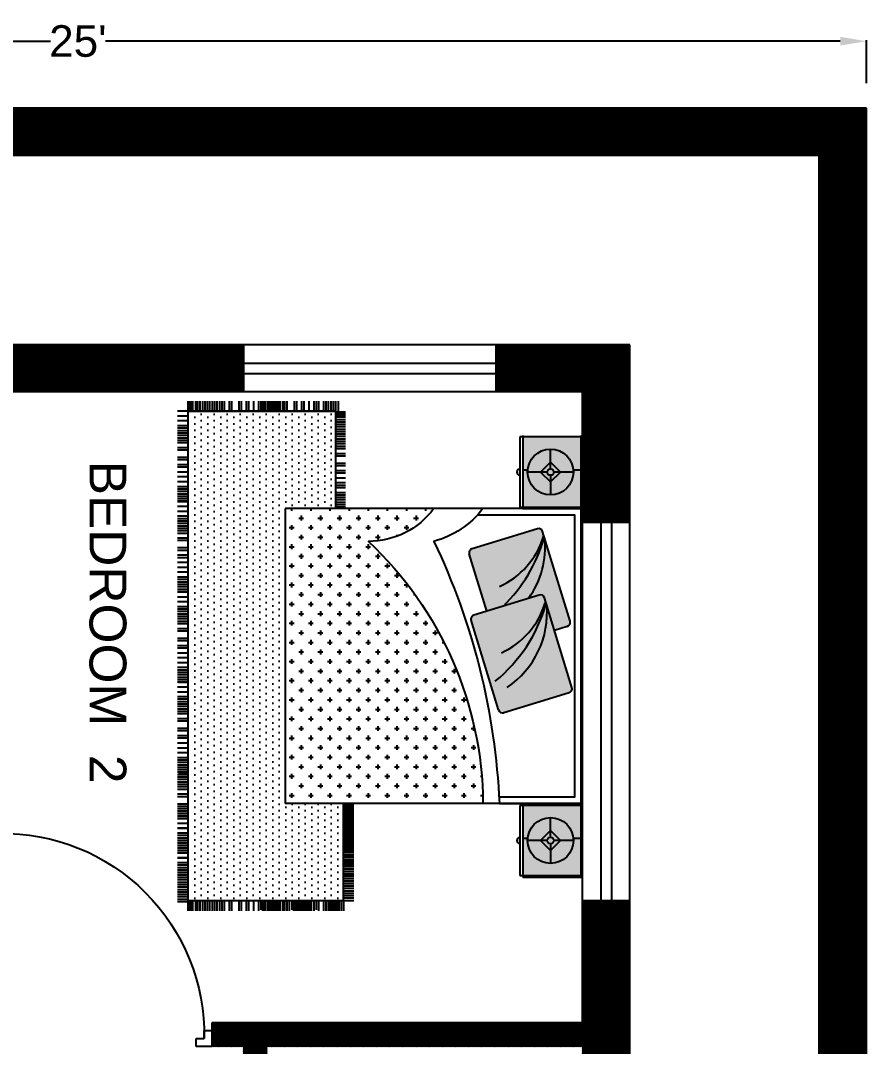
# Model space of a CAD drawing. Header units: inches. Extents: x 877 to 1198, y 949 to 1570.
# Drawn here: x 1037.4 to 1198.3, y 1374.9 to 1570.1 of the extents above; entities that cross this region are included whole.
import ezdxf

# ---------------------------------------------------------------- set-up
doc = ezdxf.new("R2010")
doc.units = ezdxf.units.IN
doc.header["$MEASUREMENT"] = 0
for name, color, linetype in [('Appliances', 7, 'Continuous'), ('door', 176, 'Continuous'), ('OUTER WALL', 50, 'Continuous'), ('wall', 34, 'Continuous'), ('windwo', 142, 'Continuous')]:
    doc.layers.add(name, color=color, linetype=linetype)
doc.layers.add('components', color=9, linetype='Continuous', plot=False)
doc.styles.get("Standard").update_dxf_attribs({"font": 'arial.ttf'})
doc.dimstyles.get("Standard").update_dxf_attribs({"dimtxt": 6, "dimasz": 5, "dimexe": 0.18, "dimexo": 0.0625, "dimgap": 0.09, "dimtad": 0, "dimtih": 1, "dimtoh": 1, "dimdec": 1, "dimzin": 0, "dimdsep": 46, "dimlunit": 4, "dimtxsty": 'Standard', "dimcen": 0.09, "dimadec": 0, "dimazin": 0, "dimtfac": 1, "dimtdec": 1, "dimtofl": 0, "dimtmove": 0, "dimatfit": 3, "dimfxl": 8, "dimfxlon": 1, "dimtolj": 1, "dimtzin": 0, "dimarcsym": 0})
pattern_1 = [(0, (5854.6, 2827.04), (0, 178.395), [129.742, -48.6532]), (90, (5854.6, 2827.04), (-178.395, 1e-14), [129.742, -48.6532])]
pattern_2 = [(0, (5764.6, 2827.04), (0, 178.395), [129.742, -48.6532]), (90, (5764.6, 2827.04), (-178.395, 1e-14), [129.742, -48.6532])]

# ---------------------------------------------------------------- blocks, each defined once
blk = doc.blocks.new('121')
for p, q in [((72.05, 349.04), (72.05, 346.04)), ((73.55, 349.04), (72.05, 349.04)), ((73.55, 347.54), (73.55, 349.04)), ((75.05, 347.54), (73.55, 347.54)), ((75.05, 346.04), (75.05, 347.54)), ((72.05, 346.04), (75.05, 346.04))]:
    blk.add_line(p, q)
blk = doc.blocks.new('222')
for p, q in [((235.05, 347.54), (235.05, 386.54)), ((236.55, 347.54), (236.55, 386.54))]:
    blk.add_line(p, q)
blk.add_arc((235.8, 348.29), 38.26, 88.8767, 181.1233)
blk = doc.blocks.new('1.2')
at = {"layer": 'door', "yscale": 0.7142857142855983, "zscale": 0.7142857142855983, "rotation": 270}
for name, p, xscale in [('121', (3458.44, 3468.09), 0.7142857142855983), ('222', (3458.44, 3246.59), -0.7142857142855983), ('121', (3458.44, 3335.16), -0.7142857142855983)]:
    blk.add_blockref(name, p, dxfattribs=dict(at, xscale=xscale))
blk = doc.blocks.new('DFF')
at = {"linetype": 'Continuous', "true_color": 0x794416}
h = blk.add_hatch(color=36, dxfattribs=at)
h.paths.add_polyline_path([(10933.64, 8059.66), (10933.64, 8045.37), (10950.79, 8045.37), (10950.79, 8059.66)])
h.paths.add_polyline_path([(10947.82, 8052.16, -1), (10936.61, 8052.16, -1)], flags=16)
h.paths.add_polyline_path([(10944.62, 8052.16), (10942.21, 8049.75), (10939.81, 8052.16), (10942.21, 8054.56)], flags=0)
h.paths.add_polyline_path([(10943.01, 8052.16, -1), (10941.41, 8052.16, -1)], flags=0)
h = blk.add_hatch(color=36, dxfattribs=at)
h.paths.add_polyline_path([(11023.64, 8059.66), (11023.64, 8045.37), (11040.79, 8045.37), (11040.79, 8059.66)])
h.paths.add_polyline_path([(11037.82, 8052.16, -1), (11026.61, 8052.16, -1)], flags=16)
h.paths.add_polyline_path([(11034.62, 8052.16), (11032.21, 8049.75), (11029.81, 8052.16), (11032.21, 8054.56)], flags=0)
h.paths.add_polyline_path([(11033.01, 8052.16, -1), (11031.41, 8052.16, -1)], flags=0)
at = {"layer": 'Appliances'}
h = blk.add_hatch(dxfattribs=at)
h.set_pattern_fill('ANGLE', color=256, scale=25.539749)
h.set_pattern_definition(pattern_2)
h.paths.add_polyline_path([(10950.79, 8059.66), (10933.64, 8059.66), (10933.64, 8045.37), (10950.79, 8045.37)])
h.paths.add_polyline_path([(10947.82, 8052.16, -1), (10936.61, 8052.16, -1)], flags=16)
h.paths.add_polyline_path([(10944.62, 8052.16), (10942.21, 8049.75), (10939.81, 8052.16), (10942.21, 8054.56)], flags=0)
h.paths.add_polyline_path([(10943.01, 8052.16, -1), (10941.41, 8052.16, -1)], flags=0)
h = blk.add_hatch(dxfattribs=at)
h.set_pattern_fill('ANGLE', color=256, scale=25.539749)
h.set_pattern_definition(pattern_2)
h.paths.add_polyline_path([(10933.64, 8059.66), (10933.64, 8045.37), (10950.79, 8045.37), (10950.79, 8059.66)])
h.paths.add_polyline_path([(10947.82, 8052.16, -1), (10936.61, 8052.16, -1)], flags=16)
h.paths.add_polyline_path([(10942.21, 8054.56), (10944.62, 8052.16), (10942.21, 8049.75), (10939.81, 8052.16)], flags=0)
h.paths.add_polyline_path([(10943.01, 8052.16, -1), (10941.41, 8052.16, -1)], flags=0)
h = blk.add_hatch(dxfattribs=at)
h.set_pattern_fill('ANGLE', color=256, scale=25.539749)
h.set_pattern_definition(pattern_1)
h.paths.add_polyline_path([(11040.79, 8059.66), (11023.64, 8059.66), (11023.64, 8045.37), (11040.79, 8045.37)])
h.paths.add_polyline_path([(11037.82, 8052.16, -1), (11026.61, 8052.16, -1)], flags=16)
h.paths.add_polyline_path([(11034.62, 8052.16), (11032.21, 8049.75), (11029.81, 8052.16), (11032.21, 8054.56)], flags=0)
h.paths.add_polyline_path([(11033.01, 8052.16, -1), (11031.41, 8052.16, -1)], flags=0)
h = blk.add_hatch(dxfattribs=at)
h.set_pattern_fill('ANGLE', color=256, scale=25.539749)
h.set_pattern_definition(pattern_1)
h.paths.add_polyline_path([(11023.64, 8059.66), (11023.64, 8045.37), (11040.79, 8045.37), (11040.79, 8059.66)])
h.paths.add_polyline_path([(11037.82, 8052.16, -1), (11026.61, 8052.16, -1)], flags=16)
h.paths.add_polyline_path([(11032.21, 8054.56), (11034.62, 8052.16), (11032.21, 8049.75), (11029.81, 8052.16)], flags=0)
h.paths.add_polyline_path([(11033.01, 8052.16, -1), (11031.41, 8052.16, -1)], flags=0)
at = {"layer": 'Appliances', "linetype": 'Continuous'}
h = blk.add_hatch(color=256, dxfattribs=at)
h.dxf.hatch_style = 1
h.set_gradient(color1=(37, 53, 157), color2=(142, 207, 230), tint=1, name='SPHERICAL')
h.paths.add_polyline_path([(10942.21, 8057.76), (10942.21, 8054.56), (10944.62, 8052.16), (10947.82, 8052.16, 0.414214)])
h.paths.add_polyline_path([(10947.82, 8052.16), (10944.62, 8052.16), (10942.21, 8049.75), (10942.21, 8046.55, 0.414214)])
h.paths.add_polyline_path([(10942.21, 8049.75), (10939.81, 8052.16), (10936.61, 8052.16, 0.414214), (10942.21, 8046.55)])
h.paths.add_polyline_path([(10942.21, 8054.56), (10942.21, 8057.76, 0.414214), (10936.61, 8052.16), (10939.81, 8052.16)])
h = blk.add_hatch(color=256, dxfattribs=at)
h.dxf.hatch_style = 1
h.set_gradient(color1=(37, 53, 157), color2=(142, 207, 230), tint=1, name='SPHERICAL')
h.paths.add_polyline_path([(11032.21, 8057.76), (11032.21, 8054.56), (11034.62, 8052.16), (11037.82, 8052.16, 0.414214)])
h.paths.add_polyline_path([(11037.82, 8052.16), (11034.62, 8052.16), (11032.21, 8049.75), (11032.21, 8046.55, 0.414214)])
h.paths.add_polyline_path([(11032.21, 8049.75), (11029.81, 8052.16), (11026.61, 8052.16, 0.414214), (11032.21, 8046.55)])
h.paths.add_polyline_path([(11032.21, 8054.56), (11032.21, 8057.76, 0.414214), (11026.61, 8052.16), (11029.81, 8052.16)])
h = blk.add_hatch(color=256, dxfattribs=at)
h.dxf.hatch_style = 1
h.set_gradient(color1=(37, 53, 157), color2=(142, 207, 230), tint=1, name='SPHERICAL')
h.paths.add_polyline_path([(10941.41, 8052.16, 1), (10943.01, 8052.16, 1)])
h.paths.add_polyline_path([(10942.21, 8054.56), (10942.21, 8052.96, -0.414214), (10943.01, 8052.16), (10944.62, 8052.16)])
h.paths.add_polyline_path([(10942.21, 8054.56), (10939.81, 8052.16), (10941.41, 8052.16, -0.414214), (10942.21, 8052.96)])
h.paths.add_polyline_path([(10941.41, 8052.16), (10939.81, 8052.16), (10942.21, 8049.75), (10942.21, 8051.35, -0.414214)])
h.paths.add_polyline_path([(10944.62, 8052.16), (10943.01, 8052.16, -0.414214), (10942.21, 8051.35), (10942.21, 8049.75)])
h = blk.add_hatch(color=256, dxfattribs=at)
h.dxf.hatch_style = 1
h.set_gradient(color1=(37, 53, 157), color2=(142, 207, 230), tint=1, name='SPHERICAL')
h.paths.add_polyline_path([(11031.41, 8052.16, 1), (11033.01, 8052.16, 1)])
h.paths.add_polyline_path([(11032.21, 8054.56), (11032.21, 8052.96, -0.414214), (11033.01, 8052.16), (11034.62, 8052.16)])
h.paths.add_polyline_path([(11032.21, 8054.56), (11029.81, 8052.16), (11031.41, 8052.16, -0.414214), (11032.21, 8052.96)])
h.paths.add_polyline_path([(11031.41, 8052.16), (11029.81, 8052.16), (11032.21, 8049.75), (11032.21, 8051.35, -0.414214)])
h.paths.add_polyline_path([(11034.62, 8052.16), (11033.01, 8052.16, -0.414214), (11032.21, 8051.35), (11032.21, 8049.75)])
at = {"layer": 'wall', "ltscale": 99, "true_color": 0x794490, "transparency": 33554664}
h = blk.add_hatch(color=195, dxfattribs=at)
h.dxf.hatch_style = 1
h.paths.add_polyline_path([(10972.91, 8050.65, 0.414214), (10972.25, 8049.4), (10977.14, 8033.42, 0.414214), (10978.39, 8032.76), (11000.33, 8039.47, 0.414214), (11001, 8040.72), (10996.11, 8056.7, 0.414214), (10994.86, 8057.37)])
h.paths.add_polyline_path([(10973.04, 8046.82, 0.174448), (10958.68, 8050.81), (10956.71, 8050.21, 0.414214), (10956.05, 8048.96), (10960.94, 8032.98, 0.414214), (10962.19, 8032.32), (10976.17, 8036.59)])
h = blk.add_hatch(color=195, dxfattribs=at)
h.dxf.hatch_style = 1
h.paths.add_polyline_path([(10958.68, 8050.81, -0.174448), (10973.04, 8046.82), (10972.25, 8049.4, -0.414214), (10972.91, 8050.65), (10980.88, 8053.09), (10979.91, 8056.26, 0.414214), (10978.66, 8056.93)])
at = {"layer": 'wall', "ltscale": 99, "true_color": 0x293189, "transparency": 33554664}
h = blk.add_hatch(dxfattribs=at)
h.set_pattern_fill('CROSS', color=177, scale=0.367969)
h.set_pattern_definition([(0, (-8325.6035, -6239.9244), (2.33660262, 2.33660262), [1.1683013, -3.50490393]), (90, (-8325.0194, -6240.5086), (-2.33660262, 2.33660262), [1.1683013, -3.50490393])])
h.paths.add_polyline_path([(10959.15, 8007.66, 0.236068), (10951.15, 8023.66), (10951.15, 7987.33), (11023.15, 7987.33), (11023.15, 8035.66, 0.205258)])
at = {"layer": 'wall', "ltscale": 99, "true_color": 0x2776bb, "transparency": 33554664}
h = blk.add_hatch(dxfattribs=at)
h.set_pattern_fill('DOTS', color=152)
h.set_pattern_definition([(0, (0, 0), (0.79375, 1.5875), [0, -1.5875])])
h.paths.add_polyline_path([(10951.15, 7987.33), (10951.15, 7999.6), (10927.36, 7999.6), (10927.36, 7963.54), (11046.94, 7963.54), (11046.94, 7963.99), (11046.94, 8001.6), (11023.15, 8001.6), (11023.15, 7987.33)])
at = {"color": 177, "linetype": 'Continuous', "true_color": 0x364490}
for p, q in [((10927.62, 8002.08), (10927.62, 7999.6)), ((10928.06, 8002.08), (10928.06, 7999.6)), ((10928.4, 8002.08), (10928.4, 7999.6)), ((10928.81, 8002.08), (10928.81, 7999.6)), ((10929.49, 8002.08), (10929.49, 7999.6)), ((10930, 8002.08), (10930, 7999.6)), ((10930, 8002.08), (10930, 7999.6)), ((10930.59, 8002.08), (10930.59, 7999.6)), ((10931.19, 8002.08), (10931.19, 7999.6)), ((10931.78, 8002.08), (10931.78, 7999.6)), ((10932.38, 8002.08), (10932.38, 7999.6)), ((10932.98, 8002.08), (10932.98, 7999.6)), ((10933.57, 8002.08), (10933.57, 7999.6)), ((10934.17, 8002.08), (10934.17, 7999.6)), ((10934.76, 8002.08), (10934.76, 7999.6)), ((10935.36, 8002.08), (10935.36, 7999.6)), ((10935.95, 8002.08), (10935.95, 7999.6)), ((10936.55, 8002.08), (10936.55, 7999.6)), ((10937.74, 8002.08), (10937.74, 7999.6)), ((10938.33, 8002.08), (10938.33, 7999.6)), ((10940.11, 8002.08), (10940.11, 7999.6)), ((10940.71, 8002.08), (10940.71, 7999.6)), ((10941.9, 8002.08), (10941.9, 7999.6)), ((10942.49, 8002.08), (10942.49, 7999.6)), ((10943.68, 8002.08), (10943.68, 7999.6)), ((10943.68, 8002.08), (10943.68, 7999.6)), ((10944.87, 8002.08), (10944.87, 7999.6)), ((10945.48, 8002.08, -19.89), (10945.48, 7999.82, -19.89)), ((10945.48, 8002.08, -19.89), (10945.48, 7999.82, -19.89)), ((10945.48, 8002.08, -19.89), (10945.48, 7999.82, -19.89)), ((10946.06, 8002.08), (10946.06, 7999.6)), ((10947.25, 8002.08), (10947.25, 7999.6)), ((10947.85, 8002.08), (10947.85, 7999.6)), ((10948.44, 8002.08), (10948.44, 7999.6)), ((10949.04, 8002.08), (10949.04, 7999.6)), ((10949.63, 8002.08), (10949.63, 7999.6)), ((10950.22, 8002.08), (10950.22, 7999.6)), ((10950.22, 8002.08), (10950.22, 7999.6)), ((10950.82, 8002.08), (10950.82, 7999.6)), ((11023.31, 8004.08), (11023.31, 8001.82)), ((11023.31, 8004.08), (11023.31, 8001.82)), ((11023.31, 8004.08), (11023.31, 8001.82)), ((11023.53, 8004.08), (11023.53, 8001.6)), ((11023.56, 8004.08), (11023.56, 8001.6)), ((11023.84, 8004.08), (11023.84, 8001.6)), ((11024.13, 8004.08), (11024.13, 8001.6)), ((11024.16, 8004.08), (11024.16, 8001.6)), ((11024.16, 8004.08), (11024.16, 8001.6)), ((11024.43, 8004.08), (11024.43, 8001.6)), ((11024.44, 8004.08), (11024.44, 8001.6)), ((11024.46, 8004.08), (11024.46, 8001.6)), ((11024.5, 8004.08), (11024.5, 8001.6)), ((11024.53, 8004.08), (11024.53, 8001.82)), ((11024.53, 8004.08), (11024.53, 8001.82)), ((11024.53, 8004.08), (11024.53, 8001.82)), ((11024.53, 8004.08), (11024.53, 8001.6)), ((11024.73, 8004.08), (11024.73, 8001.6)), ((11024.73, 8004.08), (11024.73, 8001.6)), ((11024.75, 8004.08), (11024.75, 8001.6)), ((11024.76, 8004.08), (11024.76, 8001.6)), ((11025.03, 8004.08), (11025.03, 8001.6)), ((11025.06, 8004.08), (11025.06, 8001.6)), ((11025.32, 8004.08), (11025.32, 8001.6)), ((11025.32, 8004.08), (11025.32, 8001.6)), ((11025.33, 8004.08), (11025.33, 8001.6)), ((11025.35, 8004.08), (11025.35, 8001.6)), ((11025.35, 8004.08), (11025.35, 8001.6)), ((11025.62, 8004.08), (11025.62, 8001.6)), ((11025.65, 8004.08), (11025.65, 8001.6)), ((11025.69, 8004.08), (11025.69, 8001.6)), ((11025.72, 8004.08), (11025.72, 8001.6)), ((11025.89, 8004.08), (11025.89, 8001.6)), ((11025.91, 8004.08), (11025.91, 8001.6)), ((11025.92, 8004.08), (11025.92, 8001.6)), ((11025.95, 8004.08), (11025.95, 8001.6)), ((11026.03, 8004.08), (11026.03, 8001.6)), ((11026.22, 8004.08), (11026.22, 8001.6)), ((11026.22, 8004.08), (11026.22, 8001.6)), ((11026.25, 8004.08), (11026.25, 8001.6)), ((11026.49, 8004.08), (11026.49, 8001.6)), ((11026.54, 8004.08), (11026.54, 8001.6)), ((11026.54, 8004.08), (11026.54, 8001.6)), ((11026.59, 8004.08), (11026.59, 8001.6)), ((11026.59, 8004.08), (11026.59, 8001.6)), ((11026.62, 8004.08), (11026.62, 8001.6)), ((11026.81, 8004.08), (11026.81, 8001.6)), ((11026.84, 8004.08), (11026.84, 8001.6)), ((11026.88, 8004.08), (11026.88, 8001.6)), ((11026.9, 8004.08), (11026.9, 8001.82)), ((11026.9, 8004.08), (11026.9, 8001.82)), ((11026.9, 8004.08), (11026.9, 8001.82)), ((11026.9, 8004.08), (11026.9, 8001.6)), ((11026.91, 8004.08), (11026.91, 8001.6)), ((11027.11, 8004.08), (11027.11, 8001.6)), ((11027.11, 8004.08), (11027.11, 8001.6)), ((11027.13, 8004.08), (11027.13, 8001.6)), ((11027.14, 8004.08), (11027.14, 8001.6)), ((11027.44, 8004.08), (11027.44, 8001.6)), ((11027.44, 8004.08), (11027.44, 8001.6)), ((11027.48, 8004.08), (11027.48, 8001.6)), ((11027.69, 8004.08), (11027.69, 8001.6)), ((11027.7, 8004.08), (11027.7, 8001.6)), ((11027.71, 8004.08), (11027.71, 8001.6)), ((11027.78, 8004.08), (11027.78, 8001.6)), ((11027.81, 8004.08), (11027.81, 8001.6)), ((11027.81, 8004.08), (11027.81, 8001.6)), ((11028.03, 8004.08), (11028.03, 8001.6)), ((11028.07, 8004.08), (11028.07, 8001.6)), ((11028.09, 8004.08), (11028.09, 8001.6)), ((11028.1, 8004.08), (11028.1, 8001.6)), ((11028.12, 8004.08), (11028.12, 8001.82)), ((11028.12, 8004.08), (11028.12, 8001.82)), ((11028.12, 8004.08), (11028.12, 8001.82)), ((11028.12, 8004.08), (11028.12, 8001.6)), ((11028.29, 8004.08), (11028.29, 8001.6)), ((11028.33, 8004.08), (11028.33, 8001.6)), ((11028.67, 8004.08), (11028.67, 8001.6)), ((11028.7, 8004.08), (11028.7, 8001.6)), ((11028.91, 8004.08), (11028.91, 8001.6)), ((11028.92, 8004.08), (11028.92, 8001.6)), ((11028.97, 8004.08), (11028.97, 8001.6)), ((11029, 8004.08), (11029, 8001.6)), ((11029.26, 8004.08), (11029.26, 8001.6)), ((11029.28, 8004.08), (11029.28, 8001.6)), ((11029.29, 8004.08), (11029.29, 8001.6)), ((11029.31, 8004.08), (11029.31, 8001.6)), ((11029.48, 8004.08), (11029.48, 8001.6)), ((11029.51, 8004.08), (11029.51, 8001.6)), ((11029.86, 8004.08), (11029.86, 8001.6)), ((11029.89, 8004.08), (11029.89, 8001.6)), ((11030.08, 8004.08), (11030.08, 8001.6)), ((11030.16, 8004.08), (11030.16, 8001.6)), ((11030.19, 8004.08), (11030.19, 8001.6)), ((11030.45, 8004.08), (11030.45, 8001.6)), ((11030.47, 8004.08), (11030.47, 8001.6)), ((11030.48, 8004.08), (11030.48, 8001.6)), ((11030.5, 8004.08), (11030.5, 8001.6)), ((11030.7, 8004.08), (11030.7, 8001.6)), ((11030.76, 8004.08), (11030.76, 8001.6)), ((11031.05, 8004.08), (11031.05, 8001.6)), ((11031.08, 8004.08), (11031.08, 8001.6)), ((11031.08, 8004.08), (11031.08, 8001.6)), ((11031.35, 8004.08), (11031.35, 8001.6)), ((11031.38, 8004.08), (11031.38, 8001.6)), ((11031.65, 8004.08), (11031.65, 8001.6)), ((11031.67, 8004.08), (11031.67, 8001.6)), ((11031.68, 8004.08), (11031.68, 8001.6)), ((11031.95, 8004.08), (11031.95, 8001.6)), ((11031.98, 8004.08), (11031.98, 8001.6)), ((11032.23, 8004.08), (11032.23, 8001.6)), ((11032.24, 8004.08), (11032.24, 8001.6)), ((11032.26, 8004.08), (11032.26, 8001.6)), ((11032.27, 8004.08), (11032.27, 8001.6)), ((11032.54, 8004.08), (11032.54, 8001.6)), ((11032.57, 8004.08), (11032.57, 8001.6)), ((11032.83, 8004.08), (11032.83, 8001.6)), ((11032.84, 8004.08), (11032.84, 8001.6)), ((11032.87, 8004.08), (11032.87, 8001.6)), ((11033.14, 8004.08), (11033.14, 8001.6)), ((11033.14, 8004.08), (11033.14, 8001.6)), ((11033.17, 8004.08), (11033.17, 8001.6)), ((11033.45, 8004.08), (11033.45, 8001.6)), ((11033.46, 8004.08), (11033.46, 8001.6)), ((11033.73, 8004.08), (11033.73, 8001.6)), ((11033.76, 8004.08), (11033.76, 8001.6)), ((11033.82, 8004.08), (11033.82, 8001.82)), ((11033.82, 8004.08), (11033.82, 8001.82)), ((11033.82, 8004.08), (11033.82, 8001.82)), ((11033.82, 8004.08), (11033.82, 8001.6)), ((11034.02, 8004.08), (11034.02, 8001.6)), ((11034.05, 8004.08), (11034.05, 8001.6)), ((11034.05, 8004.08), (11034.05, 8001.6)), ((11034.36, 8004.08), (11034.36, 8001.6)), ((11034.36, 8004.08), (11034.36, 8001.6)), ((11034.61, 8004.08), (11034.61, 8001.6)), ((11034.62, 8004.08), (11034.62, 8001.6)), ((11034.95, 8004.08), (11034.95, 8001.6)), ((11035.01, 8004.08), (11035.01, 8001.6)), ((11035.04, 8004.08), (11035.04, 8001.82)), ((11035.04, 8004.08), (11035.04, 8001.82)), ((11035.04, 8004.08), (11035.04, 8001.82)), ((11035.04, 8004.08), (11035.04, 8001.6)), ((11035.21, 8004.08), (11035.21, 8001.6)), ((11035.24, 8004.08), (11035.24, 8001.6)), ((11035.83, 8004.08), (11035.83, 8001.6)), ((11035.84, 8004.08), (11035.84, 8001.6)), ((11036.2, 8004.08), (11036.2, 8001.6)), ((11036.23, 8004.08), (11036.23, 8001.6)), ((11036.4, 8004.08), (11036.4, 8001.6)), ((11036.43, 8004.08), (11036.43, 8001.6)), ((11037, 8004.08), (11037, 8001.6)), ((11037.39, 8004.08), (11037.39, 8001.6)), ((11037.42, 8004.08), (11037.42, 8001.6)), ((11037.62, 8004.08), (11037.62, 8001.6)), ((11037.99, 8004.08), (11037.99, 8001.6)), ((11038.22, 8004.08), (11038.22, 8001.6)), ((11038.58, 8004.08), (11038.58, 8001.6)), ((11038.61, 8004.08), (11038.61, 8001.6)), ((11039.18, 8004.08), (11039.18, 8001.6)), ((11039.21, 8004.08), (11039.21, 8001.6)), ((11039.77, 8004.08), (11039.77, 8001.6)), ((11039.8, 8004.08), (11039.8, 8001.6)), ((11040.37, 8004.08), (11040.37, 8001.6)), ((11040.4, 8004.08), (11040.4, 8001.6)), ((11040.96, 8004.08), (11040.96, 8001.6)), ((11040.99, 8004.08), (11040.99, 8001.6)), ((11041.55, 8004.08), (11041.55, 8001.6)), ((11041.59, 8004.08), (11041.59, 8001.6)), ((11042.18, 8004.08), (11042.18, 8001.6)), ((11042.74, 8004.08), (11042.74, 8001.6)), ((11042.77, 8004.08), (11042.77, 8001.6)), ((11043.34, 8004.08), (11043.34, 8001.6)), ((11043.96, 8004.08), (11043.96, 8001.6)), ((11044.56, 8004.08), (11044.56, 8001.6)), ((11045.12, 8004.08), (11045.12, 8001.6)), ((11045.72, 8004.08), (11045.72, 8001.6)), ((11046.34, 8004.08), (11046.34, 8001.6)), ((11046.94, 8004.08), (11046.94, 8001.6)), ((10924.88, 8000.26), (10927.36, 8000.26)), ((10924.88, 7999.67), (10927.36, 7999.67)), ((10924.88, 7999.67), (10927.36, 7999.67)), ((10927.36, 7999.6), (10927.36, 7963.54)), ((10927.36, 7999.6), (10951.15, 7999.6)), ((11046.94, 8001.6), (11023.15, 8001.6)), ((11046.94, 8001.62), (11049.41, 8001.62)), ((11046.94, 8001.6), (11046.94, 7963.54)), ((11046.94, 8001.02), (11049.41, 8001.02)), ((11046.94, 8001.02), (11049.41, 8001.02)), ((11046.94, 8000.43), (11049.41, 8000.43)), ((11046.94, 8000.26), (11049.41, 8000.26)), ((11046.94, 7999.83), (11049.41, 7999.83)), ((11046.94, 7999.67), (11049.41, 7999.67)), ((11046.94, 7999.67), (11049.41, 7999.67)), ((10924.88, 7999.07), (10927.36, 7999.07)), ((10924.88, 7998.48), (10927.36, 7998.48)), ((10924.88, 7997.88), (10927.36, 7997.88)), ((10924.88, 7997.29), (10927.36, 7997.29)), ((11046.94, 7999.24), (11049.41, 7999.24)), ((11046.94, 7999.07), (11049.41, 7999.07)), ((11046.94, 7998.64), (11049.41, 7998.64)), ((11046.94, 7998.48), (11049.41, 7998.48)), ((11046.94, 7998.05), (11049.41, 7998.05)), ((11046.94, 7997.88), (11049.41, 7997.88)), ((11046.94, 7997.29), (11049.41, 7997.29)), ((10924.88, 7996.69), (10927.36, 7996.69)), ((10924.88, 7995.5), (10927.36, 7995.5)), ((10924.88, 7994.92, -19.89), (10927.14, 7994.92, -19.89)), ((10924.88, 7994.92, -19.89), (10927.14, 7994.92, -19.89)), ((10924.88, 7994.92, -19.89), (10927.14, 7994.92, -19.89)), ((11046.94, 7996.69), (11049.41, 7996.69)), ((11046.94, 7995.5), (11049.41, 7995.5)), ((11046.94, 7994.92, -19.89), (11049.19, 7994.92, -19.89)), ((11046.94, 7994.92, -19.89), (11049.19, 7994.92, -19.89)), ((11046.94, 7994.92, -19.89), (11049.19, 7994.92, -19.89)), ((10924.88, 7994.32), (10927.36, 7994.32)), ((10924.88, 7993.13), (10927.36, 7993.13)), ((10924.88, 7993.13), (10927.36, 7993.13)), ((10924.88, 7991.94), (10927.36, 7991.94)), ((11046.94, 7994.32), (11049.41, 7994.32)), ((11046.94, 7993.7), (11049.41, 7993.7)), ((11046.94, 7993.7), (11049.41, 7993.7)), ((11046.94, 7993.54), (11049.41, 7993.54)), ((11046.94, 7993.13), (11049.41, 7993.13)), ((11046.94, 7993.13), (11049.41, 7993.13)), ((11046.94, 7993.1), (11049.41, 7993.1)), ((11046.94, 7992.95), (11049.41, 7992.95)), ((11046.94, 7992.51), (11049.41, 7992.51)), ((11046.94, 7992.35), (11049.41, 7992.35)), ((11046.94, 7991.94), (11049.41, 7991.94)), ((10924.88, 7991.34), (10927.36, 7991.34)), ((10924.88, 7990.15), (10927.36, 7990.15)), ((10924.88, 7989.56), (10927.36, 7989.56)), ((11046.94, 7991.91), (11049.41, 7991.91)), ((11046.94, 7991.76), (11049.41, 7991.76)), ((11046.94, 7991.34), (11049.41, 7991.34)), ((11046.94, 7991.32), (11049.41, 7991.32)), ((11046.94, 7991.16), (11049.41, 7991.16)), ((11046.94, 7990.72), (11049.41, 7990.72)), ((11046.94, 7990.57), (11049.41, 7990.57)), ((11046.94, 7990.15), (11049.41, 7990.15)), ((11046.94, 7989.97), (11049.41, 7989.97)), ((11046.94, 7989.56), (11049.41, 7989.56)), ((11046.94, 7989.54), (11049.41, 7989.54)), ((10924.88, 7987.77), (10927.36, 7987.77)), ((10924.88, 7987.18), (10927.36, 7987.18)), ((11046.94, 7989.38), (11049.41, 7989.38)), ((11046.94, 7988.95, -19.89), (11049.19, 7988.95, -19.89)), ((11046.94, 7988.95, -19.89), (11049.19, 7988.95, -19.89)), ((11046.94, 7988.95, -19.89), (11049.19, 7988.95, -19.89)), ((11046.94, 7988.35), (11049.41, 7988.35)), ((11046.94, 7987.77), (11049.41, 7987.77)), ((11046.94, 7987.18), (11049.41, 7987.18)), ((10924.88, 7986.74), (10927.36, 7986.74)), ((10924.88, 7986.15), (10927.36, 7986.15)), ((10924.88, 7986.15), (10927.36, 7986.15)), ((10924.88, 7985.99), (10927.36, 7985.99)), ((10924.88, 7985.55), (10927.36, 7985.55)), ((10924.88, 7985.39), (10927.36, 7985.39)), ((10924.88, 7984.96), (10927.36, 7984.96)), ((10924.88, 7984.8), (10927.36, 7984.8)), ((11046.94, 7986.74), (11049.41, 7986.74)), ((11046.94, 7986.15), (11049.41, 7986.15)), ((11046.94, 7986.15), (11049.41, 7986.15)), ((11046.94, 7985.99), (11049.41, 7985.99)), ((11046.94, 7985.55), (11049.41, 7985.55)), ((11046.94, 7985.39), (11049.41, 7985.39)), ((11046.94, 7984.96), (11049.41, 7984.96)), ((11046.94, 7984.8), (11049.41, 7984.8)), ((10924.88, 7984.36), (10927.36, 7984.36)), ((10924.88, 7984.2), (10927.36, 7984.2)), ((10924.88, 7983.77), (10927.36, 7983.77)), ((10924.88, 7983.61), (10927.36, 7983.61)), ((10924.88, 7983.17), (10927.36, 7983.17)), ((10924.88, 7983.02), (10927.36, 7983.02)), ((10924.88, 7982.42), (10927.36, 7982.42)), ((10924.88, 7981.98), (10927.36, 7981.98)), ((11046.94, 7984.36), (11049.41, 7984.36)), ((11046.94, 7984.2), (11049.41, 7984.2)), ((11046.94, 7983.77), (11049.41, 7983.77)), ((11046.94, 7983.61), (11049.41, 7983.61)), ((11046.94, 7983.17), (11049.41, 7983.17)), ((11046.94, 7983.02), (11049.41, 7983.02)), ((11046.94, 7982.42), (11049.41, 7982.42)), ((11046.94, 7981.98), (11049.41, 7981.98)), ((10924.88, 7981.83), (10927.36, 7981.83)), ((10924.88, 7981.4, -19.89), (10927.14, 7981.4, -19.89)), ((10924.88, 7981.4, -19.89), (10927.14, 7981.4, -19.89)), ((10924.88, 7981.4, -19.89), (10927.14, 7981.4, -19.89)), ((10924.88, 7980.79), (10927.36, 7980.79)), ((10924.88, 7979.6), (10927.36, 7979.6)), ((10924.88, 7979.6), (10927.36, 7979.6)), ((11046.94, 7981.83), (11049.41, 7981.83)), ((11046.94, 7981.4, -19.89), (11049.19, 7981.4, -19.89)), ((11046.94, 7981.4, -19.89), (11049.19, 7981.4, -19.89)), ((11046.94, 7981.4, -19.89), (11049.19, 7981.4, -19.89)), ((11046.94, 7980.79), (11049.41, 7980.79)), ((11046.94, 7979.6), (11049.41, 7979.6)), ((11046.94, 7979.6), (11049.41, 7979.6)), ((10924.88, 7978.42), (10927.36, 7978.42)), ((10924.88, 7977.82), (10927.36, 7977.82)), ((11046.94, 7978.42), (11049.41, 7978.42)), ((11046.94, 7977.82), (11049.41, 7977.82)), ((10924.88, 7976.63), (10927.36, 7976.63)), ((10924.88, 7976.04), (10927.36, 7976.04)), ((11046.94, 7976.63), (11049.41, 7976.63)), ((11046.94, 7976.04), (11049.41, 7976.04)), ((10924.88, 7974.25), (10927.36, 7974.25)), ((10924.88, 7973.66), (10927.36, 7973.66)), ((10924.88, 7972.47), (10927.36, 7972.47)), ((10924.88, 7971.87), (10927.36, 7971.87)), ((11046.94, 7974.25), (11049.41, 7974.25)), ((11046.94, 7973.66), (11049.41, 7973.66)), ((11046.94, 7972.47), (11049.41, 7972.47)), ((11046.94, 7971.87), (11049.41, 7971.87)), ((10924.88, 7971.28), (10927.36, 7971.28)), ((10924.88, 7970.68), (10927.36, 7970.68)), ((10924.88, 7970.09), (10927.36, 7970.09)), ((10924.88, 7969.49), (10927.36, 7969.49)), ((11046.94, 7971.28), (11049.41, 7971.28)), ((11046.94, 7970.68), (11049.41, 7970.68)), ((11046.94, 7970.09), (11049.41, 7970.09)), ((11046.94, 7969.49), (11049.41, 7969.49)), ((10924.88, 7968.9), (10927.36, 7968.9)), ((10924.88, 7968.3), (10927.36, 7968.3)), ((10924.88, 7967.71), (10927.36, 7967.71)), ((10924.88, 7967.12), (10927.36, 7967.12)), ((11046.94, 7968.9), (11049.41, 7968.9)), ((11046.94, 7968.3), (11049.41, 7968.3)), ((11046.94, 7967.71), (11049.41, 7967.71)), ((11046.94, 7967.12), (11049.41, 7967.12)), ((10924.88, 7966.52), (10927.36, 7966.52)), ((10924.88, 7965.93), (10927.36, 7965.93)), ((10924.88, 7965.92), (10927.36, 7965.92)), ((10924.88, 7965.41), (10927.36, 7965.41)), ((10924.88, 7964.74), (10927.36, 7964.74)), ((11046.94, 7966.52), (11049.41, 7966.52)), ((11046.94, 7965.93), (11049.41, 7965.93)), ((11046.94, 7965.92), (11049.41, 7965.92)), ((11046.94, 7965.41), (11049.41, 7965.41)), ((11046.94, 7964.74), (11049.41, 7964.74)), ((10924.88, 7964.32), (10927.36, 7964.32)), ((10924.88, 7963.99), (10927.36, 7963.99)), ((10924.88, 7963.54), (10927.36, 7963.54)), ((10927.36, 7963.54), (10927.36, 7961.07)), ((10927.36, 7963.54), (11046.94, 7963.54)), ((10928.55, 7963.54), (10928.55, 7961.07)), ((10929.74, 7963.54), (10929.74, 7961.07)), ((10930.93, 7963.54), (10930.93, 7961.07)), ((10931.52, 7963.54), (10931.52, 7961.07)), ((10932.12, 7963.54), (10932.12, 7961.07)), ((10932.71, 7963.54), (10932.71, 7961.07)), ((10933.31, 7963.54), (10933.31, 7961.07)), ((10933.9, 7963.54), (10933.9, 7961.07)), ((10934.49, 7963.54), (10934.49, 7961.07)), ((10935.09, 7963.54), (10935.09, 7961.07)), ((10936.28, 7963.54), (10936.28, 7961.07)), ((10936.87, 7963.54), (10936.87, 7961.07)), ((10938.66, 7963.54), (10938.66, 7961.07)), ((10939.25, 7963.54), (10939.25, 7961.07)), ((10940.44, 7963.54), (10940.44, 7961.07)), ((10941.04, 7963.54), (10941.04, 7961.07)), ((10942.23, 7963.54), (10942.23, 7961.07)), ((10942.23, 7963.54), (10942.23, 7961.07)), ((10943.42, 7963.54), (10943.42, 7961.07)), ((10944.61, 7963.54), (10944.61, 7961.07)), ((10945.8, 7963.54), (10945.8, 7961.07)), ((10946.39, 7963.54), (10946.39, 7961.07)), ((10946.98, 7963.54), (10946.98, 7961.07)), ((10947.58, 7963.54), (10947.58, 7961.07)), ((10948.17, 7963.54), (10948.17, 7961.07)), ((10948.77, 7963.54), (10948.77, 7961.07)), ((10948.77, 7963.54), (10948.77, 7961.07)), ((10949.36, 7963.54), (10949.36, 7961.07)), ((10949.45, 7963.55), (10949.45, 7961.29)), ((10949.45, 7963.55), (10949.45, 7961.29)), ((10949.45, 7963.55), (10949.45, 7961.29)), ((10949.45, 7963.54), (10949.45, 7961.07)), ((10950.64, 7963.54), (10950.64, 7961.07)), ((10951.83, 7963.54), (10951.83, 7961.07)), ((10953.02, 7963.54), (10953.02, 7961.07)), ((10953.62, 7963.54), (10953.62, 7961.07)), ((10954.21, 7963.54), (10954.21, 7961.07)), ((10954.81, 7963.54), (10954.81, 7961.07)), ((10955.4, 7963.54), (10955.4, 7961.07)), ((10956, 7963.54), (10956, 7961.07)), ((10956.59, 7963.54), (10956.59, 7961.07)), ((10957.19, 7963.54), (10957.19, 7961.07)), ((10958.38, 7963.54), (10958.38, 7961.07)), ((10958.97, 7963.54), (10958.97, 7961.07)), ((10960.76, 7963.54), (10960.76, 7961.07)), ((10961.35, 7963.54), (10961.35, 7961.07)), ((10962.54, 7963.54), (10962.54, 7961.07)), ((10963.13, 7963.54), (10963.13, 7961.07)), ((10964.32, 7963.54), (10964.32, 7961.07)), ((10964.32, 7963.54), (10964.32, 7961.07)), ((10965.51, 7963.54), (10965.51, 7961.07)), ((10966.7, 7963.54), (10966.7, 7961.07)), ((10967.89, 7963.54), (10967.89, 7961.07)), ((10968.49, 7963.54), (10968.49, 7961.07)), ((10969.08, 7963.54), (10969.08, 7961.07)), ((10969.68, 7963.54), (10969.68, 7961.07)), ((10970.27, 7963.54), (10970.27, 7961.07)), ((10970.87, 7963.54), (10970.87, 7961.07)), ((10970.87, 7963.54), (10970.87, 7961.07)), ((10971.46, 7963.54), (10971.46, 7961.07)), ((10971.55, 7963.55), (10971.55, 7961.29)), ((10971.55, 7963.55), (10971.55, 7961.29)), ((10971.55, 7963.55), (10971.55, 7961.29)), ((10971.55, 7963.54), (10971.55, 7961.07)), ((10972.74, 7963.54), (10972.74, 7961.07)), ((10973.93, 7963.54), (10973.93, 7961.07)), ((10975.12, 7963.54), (10975.12, 7961.07)), ((10975.72, 7963.54), (10975.72, 7961.07)), ((10976.31, 7963.54), (10976.31, 7961.07)), ((10976.9, 7963.54), (10976.9, 7961.07)), ((10977.5, 7963.54), (10977.5, 7961.07)), ((10978.09, 7963.54), (10978.09, 7961.07)), ((10978.69, 7963.54), (10978.69, 7961.07)), ((10979.28, 7963.54), (10979.28, 7961.07)), ((10980.47, 7963.54), (10980.47, 7961.07)), ((10981.07, 7963.54), (10981.07, 7961.07)), ((10982.85, 7963.54), (10982.85, 7961.07)), ((10983.45, 7963.54), (10983.45, 7961.07)), ((10984.64, 7963.54), (10984.64, 7961.07)), ((10985.23, 7963.54), (10985.23, 7961.07)), ((10986.42, 7963.54), (10986.42, 7961.07)), ((10986.42, 7963.54), (10986.42, 7961.07)), ((10987.61, 7963.54), (10987.61, 7961.07)), ((10988.8, 7963.54), (10988.8, 7961.07)), ((10989.99, 7963.54), (10989.99, 7961.07)), ((10990.58, 7963.54), (10990.58, 7961.07)), ((10991.18, 7963.54), (10991.18, 7961.07)), ((10991.77, 7963.54), (10991.77, 7961.07)), ((10992.37, 7963.54), (10992.37, 7961.07)), ((10992.96, 7963.54), (10992.96, 7961.07)), ((10992.96, 7963.54), (10992.96, 7961.07)), ((10993.56, 7963.54), (10993.56, 7961.07)), ((10993.56, 7963.54), (10993.56, 7961.07)), ((10993.65, 7963.55), (10993.65, 7961.29)), ((10993.65, 7963.55), (10993.65, 7961.29)), ((10993.65, 7963.55), (10993.65, 7961.29)), ((10994.75, 7963.54), (10994.75, 7961.07)), ((10995.94, 7963.54), (10995.94, 7961.07)), ((10997.13, 7963.54), (10997.13, 7961.07)), ((10997.72, 7963.54), (10997.72, 7961.07)), ((10998.32, 7963.54), (10998.32, 7961.07)), ((10998.91, 7963.54), (10998.91, 7961.07)), ((10999.51, 7963.54), (10999.51, 7961.07)), ((11000.1, 7963.54), (11000.1, 7961.07)), ((11000.69, 7963.54), (11000.69, 7961.07)), ((11001.29, 7963.54), (11001.29, 7961.07)), ((11002.48, 7963.54), (11002.48, 7961.07)), ((11003.07, 7963.54), (11003.07, 7961.07)), ((11004.86, 7963.54), (11004.86, 7961.07)), ((11005.45, 7963.54), (11005.45, 7961.07)), ((11006.64, 7963.54), (11006.64, 7961.07)), ((11007.24, 7963.54), (11007.24, 7961.07)), ((11008.43, 7963.54), (11008.43, 7961.07)), ((11008.43, 7963.54), (11008.43, 7961.07)), ((11009.62, 7963.54), (11009.62, 7961.07)), ((11010.81, 7963.54), (11010.81, 7961.07)), ((11011.99, 7963.54), (11011.99, 7961.07)), ((11011.99, 7963.54), (11011.99, 7961.07)), ((11012.59, 7963.54), (11012.59, 7961.07)), ((11013.18, 7963.54), (11013.18, 7961.07)), ((11013.18, 7963.54), (11013.18, 7961.07)), ((11013.78, 7963.54), (11013.78, 7961.07)), ((11014.37, 7963.54), (11014.37, 7961.07)), ((11014.37, 7963.54), (11014.37, 7961.07)), ((11014.97, 7963.54), (11014.97, 7961.07)), ((11014.97, 7963.54), (11014.97, 7961.07)), ((11015.56, 7963.54), (11015.56, 7961.07)), ((11015.56, 7963.54), (11015.56, 7961.07)), ((11015.65, 7963.55), (11015.65, 7961.29)), ((11015.65, 7963.55), (11015.65, 7961.29)), ((11015.65, 7963.55), (11015.65, 7961.29)), ((11016.16, 7963.54), (11016.16, 7961.07)), ((11016.75, 7963.54), (11016.75, 7961.07)), ((11017.35, 7963.54), (11017.35, 7961.07)), ((11017.94, 7963.54), (11017.94, 7961.07)), ((11018.54, 7963.54), (11018.54, 7961.07)), ((11019.13, 7963.54), (11019.13, 7961.07)), ((11019.73, 7963.54), (11019.73, 7961.07)), ((11020.92, 7963.54), (11020.92, 7961.07)), ((11021.51, 7963.54), (11021.51, 7961.07)), ((11023.3, 7963.54), (11023.3, 7961.07)), ((11023.89, 7963.54), (11023.89, 7961.07)), ((11024.51, 7963.54), (11024.51, 7961.07)), ((11025.08, 7963.54), (11025.08, 7961.07)), ((11025.11, 7963.54), (11025.11, 7961.07)), ((11025.67, 7963.54), (11025.67, 7961.07)), ((11026.3, 7963.54), (11026.3, 7961.07)), ((11026.86, 7963.54), (11026.86, 7961.07)), ((11026.86, 7963.54), (11026.86, 7961.07)), ((11026.89, 7963.54), (11026.89, 7961.07)), ((11028.05, 7963.54), (11028.05, 7961.07)), ((11028.08, 7963.54), (11028.08, 7961.07)), ((11028.08, 7963.54), (11028.08, 7961.07)), ((11029.24, 7963.54), (11029.24, 7961.07)), ((11029.27, 7963.54), (11029.27, 7961.07)), ((11030.43, 7963.54), (11030.43, 7961.07)), ((11030.46, 7963.54), (11030.46, 7961.07)), ((11031.03, 7963.54), (11031.03, 7961.07)), ((11031.62, 7963.54), (11031.62, 7961.07)), ((11031.65, 7963.54), (11031.65, 7961.07)), ((11032.22, 7963.54), (11032.22, 7961.07)), ((11032.25, 7963.54), (11032.25, 7961.07)), ((11032.81, 7963.54), (11032.81, 7961.07)), ((11032.84, 7963.54), (11032.84, 7961.07)), ((11033.41, 7963.54), (11033.41, 7961.07)), ((11033.41, 7963.54), (11033.41, 7961.07)), ((11033.44, 7963.54), (11033.44, 7961.07)), ((11034, 7963.54), (11034, 7961.07)), ((11034.03, 7963.54), (11034.03, 7961.07)), ((11034.09, 7963.55), (11034.09, 7961.29)), ((11034.09, 7963.55), (11034.09, 7961.29)), ((11034.09, 7963.55), (11034.09, 7961.29)), ((11034.09, 7963.54), (11034.09, 7961.07)), ((11034.63, 7963.54), (11034.63, 7961.07)), ((11034.63, 7963.54), (11034.63, 7961.07)), ((11035.22, 7963.54), (11035.22, 7961.07)), ((11035.28, 7963.54), (11035.28, 7961.07)), ((11035.31, 7963.55), (11035.31, 7961.29)), ((11035.31, 7963.55), (11035.31, 7961.29)), ((11035.31, 7963.55), (11035.31, 7961.29)), ((11035.31, 7963.54), (11035.31, 7961.07)), ((11036.47, 7963.54), (11036.47, 7961.07)), ((11036.5, 7963.54), (11036.5, 7961.07)), ((11037.66, 7963.54), (11037.66, 7961.07)), ((11037.69, 7963.54), (11037.69, 7961.07)), ((11038.26, 7963.54), (11038.26, 7961.07)), ((11038.85, 7963.54), (11038.85, 7961.07)), ((11038.88, 7963.54), (11038.88, 7961.07)), ((11039.44, 7963.54), (11039.44, 7961.07)), ((11039.47, 7963.54), (11039.47, 7961.07)), ((11040.04, 7963.54), (11040.04, 7961.07)), ((11040.07, 7963.54), (11040.07, 7961.07)), ((11040.63, 7963.54), (11040.63, 7961.07)), ((11040.66, 7963.54), (11040.66, 7961.07)), ((11041.23, 7963.54), (11041.23, 7961.07)), ((11041.26, 7963.54), (11041.26, 7961.07)), ((11041.82, 7963.54), (11041.82, 7961.07)), ((11041.85, 7963.54), (11041.85, 7961.07)), ((11042.45, 7963.54), (11042.45, 7961.07)), ((11043.01, 7963.54), (11043.01, 7961.07)), ((11043.04, 7963.54), (11043.04, 7961.07)), ((11043.61, 7963.54), (11043.61, 7961.07)), ((11044.23, 7963.54), (11044.23, 7961.07)), ((11044.83, 7963.54), (11044.83, 7961.07)), ((11045.39, 7963.54), (11045.39, 7961.07)), ((11045.99, 7963.54), (11045.99, 7961.07)), ((11046.61, 7963.54), (11046.61, 7961.07)), ((11046.94, 7964.32), (11049.41, 7964.32)), ((11046.94, 7963.99), (11049.41, 7963.99)), ((11046.94, 7963.54), (11049.41, 7963.54)), ((11047.21, 7963.54), (11047.21, 7961.07))]:
    blk.add_line(p, q, dxfattribs=at)
blk.add_lwpolyline([(10927.36, 7999.6), (10927.36, 7999.6), (10927.36, 7963.54), (10927.36, 7963.54)], close=True, dxfattribs=at)
at = {"layer": 'Appliances', "linetype": 'Continuous'}
for p, q in [((10951.15, 8059.66), (10933.28, 8059.66)), ((10933.64, 8059.66), (10933.64, 8044.65)), ((10950.79, 8044.65), (10950.79, 8059.66)), ((10951.15, 8059.66), (10951.15, 8035.66)), ((11023.15, 8059.66), (10951.15, 8059.66)), ((10951.15, 8045.37), (10951.15, 8059.66)), ((11023.15, 8039.66), (11023.15, 8059.66)), ((11023.15, 8059.66), (11023.15, 8040.08)), ((11041.15, 8059.66), (11023.28, 8059.66)), ((11023.64, 8059.66), (11023.64, 8044.65)), ((11040.79, 8044.65), (11040.79, 8059.66)), ((11041.15, 8045.37), (11041.15, 8059.66)), ((10942.21, 8057.76), (10942.21, 8052.96)), ((10994.86, 8057.37), (10972.91, 8050.65)), ((11032.21, 8057.76), (11032.21, 8052.96)), ((10978.66, 8056.93), (10956.71, 8050.21)), ((10979.91, 8056.26), (10980.88, 8053.09)), ((10996.11, 8056.7), (11001, 8040.72)), ((10941.41, 8052.16), (10936.61, 8052.16)), ((10942.21, 8054.56), (10939.81, 8052.16)), ((10939.81, 8052.16), (10942.21, 8049.75)), ((10944.62, 8052.16), (10942.21, 8054.56)), ((10942.21, 8049.75), (10944.62, 8052.16)), ((10943.01, 8052.16), (10947.82, 8052.16)), ((11031.41, 8052.16), (11026.61, 8052.16)), ((11032.21, 8054.56), (11029.81, 8052.16)), ((11029.81, 8052.16), (11032.21, 8049.75)), ((11034.62, 8052.16), (11032.21, 8054.56)), ((11032.21, 8049.75), (11034.62, 8052.16)), ((11033.01, 8052.16), (11037.82, 8052.16)), ((10942.21, 8051.35), (10942.21, 8046.55)), ((11032.21, 8051.35), (11032.21, 8046.55)), ((10956.05, 8048.96), (10960.94, 8032.98)), ((10972.25, 8049.4), (10977.14, 8033.42)), ((10933.28, 8045.37), (10951.15, 8045.37)), ((10933.64, 8044.65), (10950.79, 8044.65)), ((11023.28, 8045.37), (11041.15, 8045.37)), ((11023.64, 8044.65), (11040.79, 8044.65)), ((11023.15, 8039.66), (11023.15, 7987.33)), ((11000.33, 8039.47), (10978.39, 8032.76)), ((10951.15, 8035.66), (10951.15, 7987.33)), ((10976.17, 8036.59), (10962.19, 8032.32)), ((10951.15, 7987.33), (11023.15, 7987.33))]:
    blk.add_line(p, q, dxfattribs=at)
blk.add_lwpolyline([(11021.55, 8039.58), (11021.55, 8058.06), (10952.75, 8058.06), (10952.75, 8034.29)], dxfattribs=at)
for points in [[(10951.15, 8035.66, -0.162278), (10959.15, 8023.66, -0.100664), (11023.15, 8039.66, -0.100664)], [(10951.15, 8023.66, -0.236068), (10959.15, 8007.66, -0.205258), (11023.15, 8035.66, -0.205258)]]:
    blk.add_lwpolyline(points, format="xyb", dxfattribs=at)
for centre, radius in [((10942.21, 8052.16), 5.6), ((11032.21, 8052.16), 5.6), ((10942.21, 8052.16), 0.8), ((11032.21, 8052.16), 0.8)]:
    blk.add_circle(centre, radius, dxfattribs=at)
for centre, radius, start, end in [((10995.15, 8056.41), 1, 17.0142, 107.0142), ((10978.95, 8055.97), 1, 17.0142, 107.0142), ((10957.01, 8049.25), 1, 107.0142, 197.0142), ((10952.26, 8031.67), 19.61, 24.2209, 73.0691), ((10960.32, 8028.87), 22.01, 54.6851, 95.1605), ((10947.77, 8014.15), 37.94, 44.2727, 73.7189), ((10973.21, 8049.7), 1, 107.0142, 197.0142), ((10968.46, 8032.11), 19.61, 24.2209, 73.0691), ((10976.52, 8029.31), 22.01, 33.7801, 95.1605), ((10963.97, 8014.59), 37.94, 39.4023, 73.7189), ((10942.21, 8044.65), 0.715, 180, 0), ((11032.21, 8044.65), 0.715, 180, 0), ((11000.04, 8040.43), 1, 287.0142, 17.0142), ((10961.9, 8033.27), 1, 197.0142, 287.0142), ((10978.1, 8033.71), 1, 197.0142, 287.0142)]:
    blk.add_arc(centre, radius, start, end, dxfattribs=at)
blk = doc.blocks.new('*D18')
at = {"layer": 'components', "color": 0, "lineweight": -2, "transparency": 16777216}
for p, q in [((898.34, 1558.15), (898.34, 1566.33)), ((903.34, 1566.15), (1043.11, 1566.15)), ((1193.34, 1566.15), (1053.58, 1566.15)), ((1198.34, 1558.15), (1198.34, 1566.33))]:
    blk.add_line(p, q, dxfattribs=at)
at = {"layer": 'components', "color": 0, "transparency": 16777216}
for points in [[(903.34, 1566.99), (903.34, 1565.32), (898.34, 1566.15)], [(1193.34, 1566.99), (1193.34, 1565.32), (1198.34, 1566.15)]]:
    blk.add_solid(points, dxfattribs=at)
at = {"layer": 'Defpoints', "color": 0, "transparency": 16777216}
for p in [(1198.34, 1566.15), (898.34, 1553.43), (1198.34, 1553.43)]:
    blk.add_point(p, dxfattribs=at)
at = {"layer": 'components', "color": 0, "transparency": 16777216, "insert": (1048.34, 1566.15), "char_height": 6, "attachment_point": 5}
blk.add_mtext("\\A1;25'", dxfattribs=at)

msp = doc.modelspace()

# ---------------------------------------------------------------- hatches: boundary and pattern name
at = {"layer": 'components'}
h = msp.add_hatch(dxfattribs=at)
h.set_pattern_fill('ANSI31', color=31)
h.paths.add_polyline_path([(1198.34, 1553.43), (898.34, 1553.43), (898.34, 953.43), (1045.34, 953.43), (1045.34, 962.43), (907.34, 962.43), (907.34, 1082.43), (971.84, 1082.43), (971.84, 1091.43), (907.34, 1091.43), (907.34, 1233.93), (1021.34, 1233.93), (1021.34, 1238.43), (907.34, 1238.43), (907.34, 1310.43), (1031.84, 1310.43), (1031.84, 1314.93), (1028.84, 1314.93), (907.34, 1314.93), (907.34, 1499.43), (928.34, 1499.43), (928.34, 1508.43), (907.34, 1508.43), (907.34, 1544.43), (1189.34, 1544.43), (1189.34, 953.43), (1198.34, 953.43)])
h.paths.add_polyline_path([(1096.34, 1084.21), (1096.34, 1091.43), (1031.84, 1091.43), (1031.84, 1082.43), (1096.34, 1082.43)], flags=17)
h.paths.add_polyline_path([(1072.34, 1173.93), (1067.84, 1173.93), (1067.84, 1133.43), (1084.34, 1133.43), (1084.34, 1137.93), (1072.34, 1137.93)], flags=17)
h.paths.add_polyline_path([(1153.34, 1155.93), (1144.34, 1155.93), (1144.34, 1137.93), (1132.34, 1137.93), (1132.34, 1133.43), (1144.34, 1133.43), (1144.34, 1082.43), (1153.34, 1082.43)], flags=17)
h.paths.add_polyline_path([(1153.34, 1332.93), (1144.34, 1332.93), (1144.34, 1314.93), (1138.34, 1314.93), (1138.34, 1310.43), (1144.34, 1310.43), (1144.34, 1238.43), (1067.84, 1238.43), (1067.84, 1221.93), (1072.34, 1221.93), (1072.34, 1233.93), (1144.34, 1233.93), (1144.34, 1215.93), (1153.34, 1215.93)], flags=17)
h.paths.add_polyline_path([(1084.34, 1374.93), (1144.34, 1374.93), (1144.34, 1356.93), (1153.34, 1356.93), (1153.34, 1402.68), (1144.34, 1402.68), (1144.34, 1379.43), (1073.84, 1379.43), (1073.84, 1374.93), (1079.84, 1374.93), (1079.84, 1310.43), (1090.34, 1310.43), (1090.34, 1314.93), (1084.34, 1314.93)], flags=17)
h.paths.add_polyline_path([(1031.84, 1469.43), (1027.34, 1469.43), (1027.34, 1439.43), (971.84, 1439.43), (971.84, 1499.43), (993.11, 1499.43), (993.11, 1508.43), (946.34, 1508.43), (946.34, 1499.43), (967.34, 1499.43), (967.34, 1439.43), (937.34, 1439.43), (937.34, 1434.93), (1027.34, 1434.93), (1027.34, 1374.93), (1027.34, 1356.93), (1031.84, 1356.93)], flags=17)
h.paths.add_polyline_path([(1079.91, 1508.43), (1011.11, 1508.43), (1011.11, 1499.43), (1079.91, 1499.43)], flags=17)
h.paths.add_polyline_path([(1153.34, 1508.43), (1127.91, 1508.43), (1127.91, 1499.43), (1144.34, 1499.43), (1144.34, 1474.68), (1153.34, 1474.68)], flags=17)

# ---------------------------------------------------------------- linework, layer by layer
at = {"layer": 'wall'}
for p, q in [((1198.34, 1553.43), (898.34, 1553.43)), ((1198.34, 953.43), (1198.34, 1553.43)), ((1189.34, 1544.43), (907.34, 1544.43)), ((1189.34, 953.43), (1189.34, 1544.43)), ((1153.34, 1508.43), (907.34, 1508.43)), ((1153.34, 1082.43), (1153.34, 1508.43)), ((1144.34, 1499.43), (971.84, 1499.43)), ((1144.34, 1379.43), (1144.34, 1499.43)), ((1144.34, 1379.43), (1073.84, 1379.43)), ((1073.84, 1379.43), (1073.84, 1374.93))]:
    msp.add_line(p, q, dxfattribs=at)
at = {"layer": 'windwo'}
for p, q in [((1079.91, 1499.43), (1079.91, 1508.43)), ((1127.91, 1499.43), (1127.91, 1508.43)), ((1079.91, 1504.93), (1127.91, 1504.93)), ((1079.91, 1502.93), (1127.91, 1502.93)), ((1144.34, 1474.68), (1153.34, 1474.68)), ((1147.84, 1474.68), (1147.84, 1402.68)), ((1149.84, 1474.68), (1149.84, 1402.68)), ((1144.34, 1402.68), (1153.34, 1402.68))]:
    msp.add_line(p, q, dxfattribs=at)

# ---------------------------------------------------------------- block references
at = {"layer": 'door', "xscale": 1.400000000000027, "yscale": 1.400000000000027, "zscale": 1.400000000000027, "rotation": 90.00000000000001}
msp.add_blockref('1.2', (5815.12, -3812.91), dxfattribs=at)
at = {"layer": 'wall', "xscale": 0.7787309350741263, "yscale": 0.7787309350741263, "zscale": 0.7787309350741263, "rotation": 270}
msp.add_blockref('DFF', (-5132.22, 10005.24), dxfattribs=at)

# ---------------------------------------------------------------- texts
at = {"layer": 'OUTER WALL', "linetype": 'Continuous', "insert": (1057.56, 1486.36), "char_height": 7, "attachment_point": 1, "rotation": 270}
msp.add_mtext_dynamic_manual_height_columns('BEDROOM  2', width=64.1053, gutter_width=1, heights=[0], dxfattribs=at)

# ---------------------------------------------------------------- dimensions: what is measured, and where the dimension line sits
at = {"layer": 'components'}
dim = msp.add_linear_dim(base=(1198.34, 1566.15), p1=(898.34, 1553.43), p2=(1198.34, 1553.43), dimstyle='Standard', dxfattribs=at)
dim.commit()
dim.dimension.update_dxf_attribs({"geometry": '*D18', "text_midpoint": (1048.34, 1566.15)})

doc.saveas('drawing.dxf')
